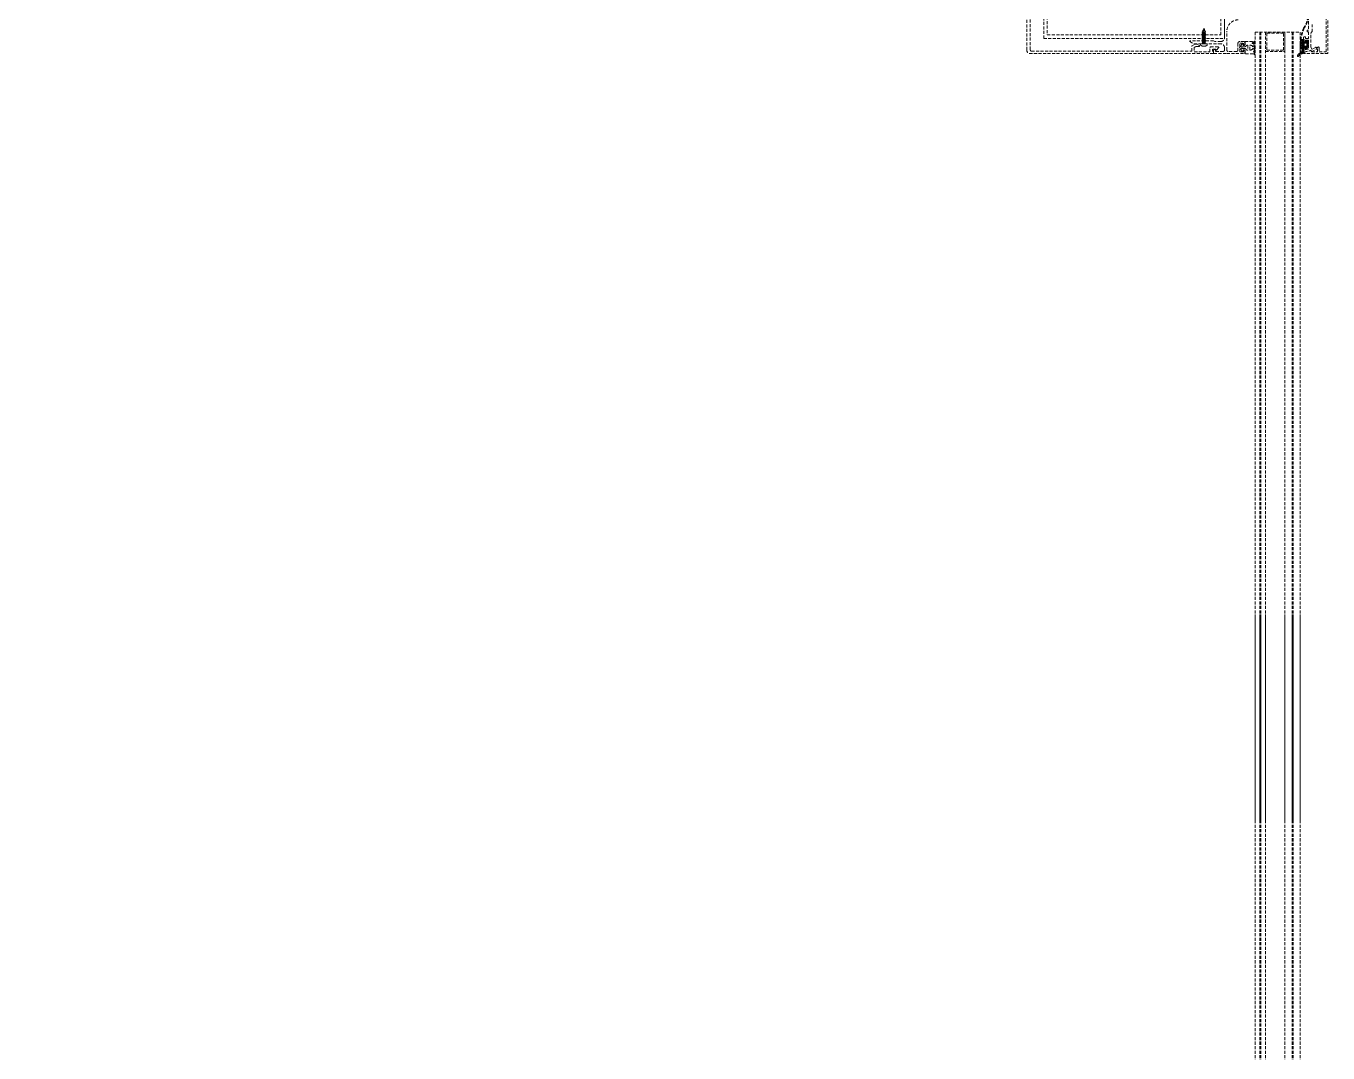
# Model space of a CAD drawing. Extents: x -1457 to 23780, y -2071 to 4205.
# Drawn here: x 16569.5 to 16677.5, y 1916.9 to 2002.1 of the extents above; entities that cross this region are included whole.
import ezdxf

# ---------------------------------------------------------------- set-up
doc = ezdxf.new("R2010")
doc.units = 0
doc.header["$MEASUREMENT"] = 0
doc.linetypes.add('HIDDEN', pattern=[0.375, 0.25, -0.125])
doc.layers.add('M-TEFRIS2-015', color=129, linetype='Continuous', lineweight=9)

msp = doc.modelspace()

# ---------------------------------------------------------------- hatches: boundary and pattern name
at = {"layer": 'M-TEFRIS2-015', "linetype": 'HIDDEN', "lineweight": 0}
h = msp.add_hatch(dxfattribs=at)
h.set_pattern_fill('LINE', color=256, scale=0.666667, angle=585, style=0)
h.set_pattern_definition([(225, (16796.09187, 2057.18232), (-0.058925565, 0.058925565), [])])
edge = h.paths.add_edge_path()
edge.add_arc((16675.52, 1999.38), 0.625, 112.6612, 152.8, ccw=False)
edge.add_arc((16675.2, 2000.1), 0.162, -62.96, -0.1027)
edge.add_line((16675.36, 2000.1), (16675.36, 2000.18))
edge.add_line((16675.36, 2000.18), (16675.36, 2000.19))
edge.add_line((16675.36, 2000.19), (16675.36, 2000.2))
edge.add_line((16675.36, 2000.2), (16675.36, 2000.21))
edge.add_line((16675.36, 2000.21), (16675.36, 2000.21))
edge.add_line((16675.36, 2000.21), (16675.35, 2000.22))
edge.add_line((16675.35, 2000.22), (16675.35, 2000.23))
edge.add_line((16675.35, 2000.23), (16675.34, 2000.23))
edge.add_line((16675.34, 2000.23), (16675.34, 2000.24))
edge.add_line((16675.34, 2000.24), (16675.33, 2000.24))
edge.add_line((16675.33, 2000.24), (16675.31, 2000.24))
edge.add_line((16675.31, 2000.24), (16675.24, 2000.24))
edge.add_line((16675.24, 2000.24), (16675.23, 2000.24))
edge.add_line((16675.23, 2000.24), (16675.23, 2000.24))
edge.add_line((16675.23, 2000.24), (16675.23, 2000.24))
edge.add_line((16675.23, 2000.24), (16675.23, 2000.24))
edge.add_line((16675.23, 2000.24), (16675.22, 2000.25))
edge.add_line((16675.22, 2000.25), (16675.22, 2000.25))
edge.add_line((16675.22, 2000.25), (16675.22, 2000.25))
edge.add_line((16675.22, 2000.25), (16675.22, 2000.25))
edge.add_line((16675.22, 2000.25), (16675.22, 2000.26))
edge.add_line((16675.22, 2000.26), (16675.22, 2000.34))
edge.add_line((16675.22, 2000.34), (16675.22, 2000.34))
edge.add_line((16675.22, 2000.34), (16675.22, 2000.35))
edge.add_line((16675.22, 2000.35), (16675.22, 2000.35))
edge.add_line((16675.22, 2000.35), (16675.22, 2000.35))
edge.add_line((16675.22, 2000.35), (16675.22, 2000.35))
edge.add_line((16675.22, 2000.35), (16675.23, 2000.36))
edge.add_line((16675.23, 2000.36), (16675.23, 2000.36))
edge.add_line((16675.23, 2000.36), (16675.23, 2000.36))
edge.add_line((16675.23, 2000.36), (16675.24, 2000.36))
edge.add_line((16675.24, 2000.36), (16675.31, 2000.36))
edge.add_line((16675.31, 2000.36), (16675.32, 2000.36))
edge.add_line((16675.32, 2000.36), (16675.33, 2000.36))
edge.add_line((16675.33, 2000.36), (16675.34, 2000.37))
edge.add_line((16675.34, 2000.37), (16675.34, 2000.37))
edge.add_line((16675.34, 2000.37), (16675.35, 2000.38))
edge.add_line((16675.35, 2000.38), (16675.35, 2000.38))
edge.add_line((16675.35, 2000.38), (16675.36, 2000.39))
edge.add_line((16675.36, 2000.39), (16675.36, 2000.4))
edge.add_line((16675.36, 2000.4), (16675.36, 2000.41))
edge.add_line((16675.36, 2000.41), (16675.36, 2000.42))
edge.add_line((16675.36, 2000.42), (16675.36, 2000.43))
edge.add_line((16675.36, 2000.43), (16675.36, 2000.43))
edge.add_line((16675.36, 2000.43), (16675.35, 2000.44))
edge.add_line((16675.35, 2000.44), (16675.35, 2000.45))
edge.add_line((16675.35, 2000.45), (16675.34, 2000.45))
edge.add_line((16675.34, 2000.45), (16675.34, 2000.46))
edge.add_line((16675.34, 2000.46), (16675.33, 2000.46))
edge.add_line((16675.33, 2000.46), (16675.31, 2000.46))
edge.add_line((16675.31, 2000.46), (16675.24, 2000.46))
edge.add_line((16675.24, 2000.46), (16675.23, 2000.46))
edge.add_line((16675.23, 2000.46), (16675.23, 2000.46))
edge.add_line((16675.23, 2000.46), (16675.23, 2000.46))
edge.add_line((16675.23, 2000.46), (16675.23, 2000.46))
edge.add_line((16675.23, 2000.46), (16675.22, 2000.47))
edge.add_line((16675.22, 2000.47), (16675.22, 2000.47))
edge.add_line((16675.22, 2000.47), (16675.22, 2000.47))
edge.add_line((16675.22, 2000.47), (16675.22, 2000.47))
edge.add_line((16675.22, 2000.47), (16675.22, 2000.48))
edge.add_line((16675.22, 2000.48), (16675.22, 2000.56))
edge.add_line((16675.22, 2000.56), (16675.22, 2000.56))
edge.add_line((16675.22, 2000.56), (16675.22, 2000.57))
edge.add_line((16675.22, 2000.57), (16675.22, 2000.57))
edge.add_line((16675.22, 2000.57), (16675.22, 2000.57))
edge.add_line((16675.22, 2000.57), (16675.22, 2000.57))
edge.add_line((16675.22, 2000.57), (16675.23, 2000.58))
edge.add_line((16675.23, 2000.58), (16675.23, 2000.58))
edge.add_line((16675.23, 2000.58), (16675.23, 2000.58))
edge.add_line((16675.23, 2000.58), (16675.24, 2000.58))
edge.add_line((16675.24, 2000.58), (16675.31, 2000.58))
edge.add_line((16675.31, 2000.58), (16675.32, 2000.58))
edge.add_line((16675.32, 2000.58), (16675.33, 2000.58))
edge.add_line((16675.33, 2000.58), (16675.34, 2000.59))
edge.add_line((16675.34, 2000.59), (16675.34, 2000.59))
edge.add_line((16675.34, 2000.59), (16675.35, 2000.6))
edge.add_line((16675.35, 2000.6), (16675.35, 2000.6))
edge.add_line((16675.35, 2000.6), (16675.36, 2000.61))
edge.add_line((16675.36, 2000.61), (16675.36, 2000.62))
edge.add_line((16675.36, 2000.62), (16675.36, 2000.63))
edge.add_line((16675.36, 2000.63), (16675.36, 2000.64))
edge.add_line((16675.36, 2000.64), (16675.36, 2000.65))
edge.add_line((16675.36, 2000.65), (16675.36, 2000.65))
edge.add_line((16675.36, 2000.65), (16675.35, 2000.66))
edge.add_line((16675.35, 2000.66), (16675.35, 2000.67))
edge.add_line((16675.35, 2000.67), (16675.34, 2000.67))
edge.add_line((16675.34, 2000.67), (16675.34, 2000.68))
edge.add_line((16675.34, 2000.68), (16675.33, 2000.68))
edge.add_line((16675.33, 2000.68), (16675.31, 2000.68))
edge.add_line((16675.31, 2000.68), (16675.24, 2000.68))
edge.add_line((16675.24, 2000.68), (16675.23, 2000.68))
edge.add_line((16675.23, 2000.68), (16675.23, 2000.68))
edge.add_line((16675.23, 2000.68), (16675.23, 2000.68))
edge.add_line((16675.23, 2000.68), (16675.23, 2000.68))
edge.add_line((16675.23, 2000.68), (16675.22, 2000.69))
edge.add_line((16675.22, 2000.69), (16675.22, 2000.69))
edge.add_line((16675.22, 2000.69), (16675.22, 2000.69))
edge.add_line((16675.22, 2000.69), (16675.22, 2000.69))
edge.add_line((16675.22, 2000.69), (16675.22, 2000.7))
edge.add_line((16675.22, 2000.7), (16675.22, 2000.78))
edge.add_line((16675.22, 2000.78), (16675.22, 2000.78))
edge.add_line((16675.22, 2000.78), (16675.22, 2000.79))
edge.add_line((16675.22, 2000.79), (16675.22, 2000.79))
edge.add_line((16675.22, 2000.79), (16675.22, 2000.79))
edge.add_line((16675.22, 2000.79), (16675.22, 2000.79))
edge.add_line((16675.22, 2000.79), (16675.23, 2000.8))
edge.add_line((16675.23, 2000.8), (16675.23, 2000.8))
edge.add_line((16675.23, 2000.8), (16675.23, 2000.8))
edge.add_line((16675.23, 2000.8), (16675.24, 2000.8))
edge.add_line((16675.24, 2000.8), (16675.31, 2000.8))
edge.add_line((16675.31, 2000.8), (16675.32, 2000.8))
edge.add_line((16675.32, 2000.8), (16675.33, 2000.8))
edge.add_line((16675.33, 2000.8), (16675.34, 2000.81))
edge.add_line((16675.34, 2000.81), (16675.34, 2000.81))
edge.add_line((16675.34, 2000.81), (16675.35, 2000.82))
edge.add_line((16675.35, 2000.82), (16675.35, 2000.82))
edge.add_line((16675.35, 2000.82), (16675.36, 2000.83))
edge.add_line((16675.36, 2000.83), (16675.36, 2000.84))
edge.add_line((16675.36, 2000.84), (16675.36, 2000.85))
edge.add_line((16675.36, 2000.85), (16675.36, 2000.86))
edge.add_line((16675.36, 2000.86), (16675.36, 2000.87))
edge.add_line((16675.36, 2000.87), (16675.36, 2000.87))
edge.add_line((16675.36, 2000.87), (16675.35, 2000.88))
edge.add_line((16675.35, 2000.88), (16675.35, 2000.89))
edge.add_line((16675.35, 2000.89), (16675.34, 2000.89))
edge.add_line((16675.34, 2000.89), (16675.34, 2000.9))
edge.add_line((16675.34, 2000.9), (16675.33, 2000.9))
edge.add_line((16675.33, 2000.9), (16675.31, 2000.9))
edge.add_line((16675.31, 2000.9), (16675.24, 2000.9))
edge.add_line((16675.24, 2000.9), (16675.23, 2000.9))
edge.add_line((16675.23, 2000.9), (16675.23, 2000.9))
edge.add_line((16675.23, 2000.9), (16675.23, 2000.9))
edge.add_line((16675.23, 2000.9), (16675.23, 2000.9))
edge.add_line((16675.23, 2000.9), (16675.22, 2000.91))
edge.add_line((16675.22, 2000.91), (16675.22, 2000.91))
edge.add_line((16675.22, 2000.91), (16675.22, 2000.91))
edge.add_line((16675.22, 2000.91), (16675.22, 2000.91))
edge.add_line((16675.22, 2000.91), (16675.22, 2000.92))
edge.add_line((16675.22, 2000.92), (16675.22, 2001))
edge.add_line((16675.22, 2001), (16675.22, 2001))
edge.add_line((16675.22, 2001), (16675.22, 2001.01))
edge.add_line((16675.22, 2001.01), (16675.22, 2001.01))
edge.add_line((16675.22, 2001.01), (16675.22, 2001.01))
edge.add_line((16675.22, 2001.01), (16675.22, 2001.01))
edge.add_line((16675.22, 2001.01), (16675.23, 2001.02))
edge.add_line((16675.23, 2001.02), (16675.23, 2001.02))
edge.add_line((16675.23, 2001.02), (16675.23, 2001.02))
edge.add_line((16675.23, 2001.02), (16675.24, 2001.02))
edge.add_line((16675.24, 2001.02), (16675.49, 2001.02))
edge.add_arc((16675.49, 2000.99), 0.03, 0, 90, ccw=False)
edge.add_line((16675.52, 2000.99), (16675.52, 2000.81))
edge.add_line((16675.52, 2000.81), (16675.69, 2000.81))
edge.add_line((16675.69, 2000.81), (16675.71, 2000.88))
edge.add_arc((16675.76, 2000.87), 0.05, 57.9606, 165.4015, ccw=False)
edge.add_arc((16675.73, 2000.83), 0.1, 26.3878, 57.9606, ccw=False)
edge.add_arc((16675.23, 2000.58), 0.662, -26.3878, 26.3878, ccw=False)
edge.add_arc((16675.73, 2000.33), 0.1, -57.9606, -26.3878, ccw=False)
edge.add_arc((16675.76, 2000.28), 0.05, -165.4015, -57.9606, ccw=False)
edge.add_line((16675.71, 2000.27), (16675.69, 2000.35))
edge.add_line((16675.69, 2000.35), (16675.52, 2000.35))
edge.add_line((16675.52, 2000.35), (16675.52, 1999.93))
edge.add_arc((16675.47, 1999.93), 0.05, -76.8402, 0, ccw=False)
edge.add_arc((16675.62, 1999.13), 0.763, 100.8798, 141.3382)
edge.add_arc((16675.01, 1999.65), 0.0486, -195.4317, -63.0293, ccw=False)
edge = h.paths.add_edge_path(flags=16)
edge.add_arc((16675.72, 2000.48), 0.03, -90, -10.824, ccw=False)
edge.add_line((16675.72, 2000.45), (16675.55, 2000.45))
edge.add_arc((16675.55, 2000.48), 0.03, -180, -90, ccw=False)
edge.add_line((16675.52, 2000.48), (16675.52, 2000.68))
edge.add_arc((16675.55, 2000.68), 0.03, 90, 180, ccw=False)
edge.add_line((16675.55, 2000.71), (16675.72, 2000.71))
edge.add_arc((16675.72, 2000.68), 0.03, 10.824, 90, ccw=False)
edge.add_arc((16675.19, 2000.58), 0.562, -10.824, 10.824, ccw=False)

# ---------------------------------------------------------------- linework, layer by layer
for p, q in [((16667.06, 2001.62), (16667.35, 2001.67)), ((16667.35, 2001.66), (16667.06, 2001.61)), ((16667.09, 2001.64), (16667.06, 2001.62)), ((16667.06, 2001.62), (16667.06, 2001.61)), ((16667.06, 2001.61), (16667.09, 2001.59)), ((16667.35, 2001.57), (16667.06, 2001.52)), ((16667.06, 2001.52), (16667.35, 2001.57)), ((16667.09, 2001.54), (16667.06, 2001.52)), ((16667.06, 2001.52), (16667.06, 2001.52)), ((16667.06, 2001.52), (16667.09, 2001.5)), ((16667.06, 2001.43), (16667.35, 2001.48)), ((16667.35, 2001.47), (16667.06, 2001.42)), ((16667.09, 2001.45), (16667.06, 2001.43)), ((16667.06, 2001.42), (16667.06, 2001.43)), ((16667.06, 2001.42), (16667.09, 2001.4)), ((16667.06, 2001.33), (16667.35, 2001.38)), ((16667.35, 2001.37), (16667.06, 2001.32)), ((16667.09, 2001.35), (16667.06, 2001.33)), ((16667.06, 2001.32), (16667.06, 2001.33)), ((16667.06, 2001.32), (16667.09, 2001.3)), ((16667.35, 2001.28), (16667.06, 2001.23)), ((16667.06, 2001.24), (16667.35, 2001.28)), ((16667.09, 2001.26), (16667.06, 2001.24)), ((16667.06, 2001.24), (16667.06, 2001.23)), ((16667.06, 2001.23), (16667.09, 2001.21)), ((16667.06, 2001.14), (16667.35, 2001.19)), ((16667.35, 2001.18), (16667.06, 2001.13)), ((16667.09, 2001.16), (16667.06, 2001.14)), ((16667.06, 2001.13), (16667.06, 2001.14)), ((16667.06, 2001.13), (16667.09, 2001.11)), ((16667.06, 2001.04), (16667.35, 2001.09)), ((16667.35, 2001.08), (16667.06, 2001.03)), ((16667.09, 2001.06), (16667.06, 2001.04)), ((16667.06, 2001.04), (16667.06, 2001.03)), ((16667.06, 2001.03), (16667.09, 2001.01)), ((16667.06, 2000.95), (16667.35, 2000.99)), ((16667.35, 2000.99), (16667.06, 2000.94)), ((16667.09, 2000.97), (16667.06, 2000.95)), ((16667.06, 2000.95), (16667.06, 2000.94)), ((16667.06, 2000.94), (16667.09, 2000.92)), ((16667.12, 2001.74), (16667.09, 2001.72)), ((16667.09, 2001.72), (16667.18, 2001.74)), ((16667.16, 2001.73), (16667.09, 2001.71)), ((16667.09, 2001.72), (16667.09, 2001.71)), ((16667.09, 2001.71), (16667.11, 2001.7)), ((16667.11, 2001.7), (16667.09, 2001.66)), ((16667.32, 2001.69), (16667.09, 2001.64)), ((16667.09, 2001.66), (16667.09, 2001.64)), ((16667.32, 2001.59), (16667.09, 2001.54)), ((16667.09, 2001.59), (16667.09, 2001.54)), ((16667.09, 2001.5), (16667.32, 2001.55)), ((16667.32, 2001.5), (16667.09, 2001.45)), ((16667.09, 2001.5), (16667.09, 2001.45)), ((16667.09, 2001.4), (16667.32, 2001.45)), ((16667.09, 2001.35), (16667.09, 2001.4)), ((16667.32, 2001.4), (16667.09, 2001.35)), ((16667.09, 2001.3), (16667.32, 2001.35)), ((16667.32, 2001.3), (16667.09, 2001.26)), ((16667.09, 2001.3), (16667.09, 2001.26)), ((16667.09, 2001.21), (16667.32, 2001.26)), ((16667.09, 2001.21), (16667.09, 2001.16)), ((16667.32, 2001.21), (16667.09, 2001.16)), ((16667.09, 2001.11), (16667.32, 2001.16)), ((16667.09, 2000.92), (16667.09, 2001.11)), ((16667.32, 2001.11), (16667.09, 2001.06)), ((16667.09, 2001.01), (16667.32, 2001.06)), ((16667.32, 2001.01), (16667.09, 2000.97)), ((16667.09, 2001.01), (16667.09, 2000.97)), ((16667.09, 2000.92), (16667.32, 2000.97)), ((16667.32, 2000.92), (16667.09, 2000.87)), ((16667.09, 2000.92), (16667.09, 2000.87)), ((16667.11, 2001.7), (16667.27, 2001.79)), ((16667.2, 2001.92), (16667.12, 2001.74)), ((16667.27, 2001.79), (16667.12, 2001.74)), ((16667.18, 2001.74), (16667.16, 2001.73)), ((16667.21, 2001.92), (16667.2, 2001.92)), ((16667.22, 2001.92), (16667.21, 2001.92)), ((16667.31, 2001.69), (16667.22, 2001.92)), ((16667.32, 2001.69), (16667.31, 2001.69)), ((16667.35, 2001.67), (16667.32, 2001.69)), ((16667.32, 2001.64), (16667.35, 2001.66)), ((16667.32, 2001.59), (16667.32, 2001.64)), ((16667.35, 2001.57), (16667.32, 2001.59)), ((16667.32, 2001.55), (16667.35, 2001.57)), ((16667.32, 2001.55), (16667.35, 2001.57)), ((16667.32, 2001.5), (16667.32, 2001.55)), ((16667.35, 2001.48), (16667.32, 2001.5)), ((16667.32, 2001.45), (16667.35, 2001.47)), ((16667.32, 2001.45), (16667.35, 2001.47)), ((16667.32, 2001.4), (16667.32, 2001.45)), ((16667.35, 2001.38), (16667.32, 2001.4)), ((16667.32, 2001.35), (16667.35, 2001.37)), ((16667.32, 2001.35), (16667.35, 2001.37)), ((16667.32, 2001.35), (16667.32, 2001.3)), ((16667.35, 2001.28), (16667.32, 2001.3)), ((16667.32, 2001.26), (16667.35, 2001.28)), ((16667.32, 2001.26), (16667.35, 2001.28)), ((16667.32, 2001.21), (16667.32, 2001.26)), ((16667.35, 2001.19), (16667.32, 2001.21)), ((16667.32, 2001.16), (16667.35, 2001.18)), ((16667.32, 2001.16), (16667.35, 2001.18)), ((16667.32, 2001.11), (16667.32, 2001.16)), ((16667.32, 2001.11), (16667.32, 2001.16)), ((16667.35, 2001.09), (16667.32, 2001.11)), ((16667.32, 2001.06), (16667.35, 2001.08)), ((16667.32, 2001.06), (16667.35, 2001.08)), ((16667.32, 2001.06), (16667.32, 2000.87)), ((16667.32, 2001.01), (16667.32, 2001.06)), ((16667.32, 2001.01), (16667.32, 2001.06)), ((16667.35, 2000.99), (16667.32, 2001.01)), ((16667.32, 2000.97), (16667.35, 2000.99)), ((16667.32, 2000.97), (16667.35, 2000.99)), ((16667.32, 2000.92), (16667.32, 2000.97)), ((16667.32, 2000.92), (16667.32, 2000.97)), ((16667.35, 2000.9), (16667.32, 2000.92)), ((16667.35, 2001.66), (16667.35, 2001.67)), ((16667.35, 2001.57), (16667.35, 2001.57)), ((16667.35, 2001.47), (16667.35, 2001.48)), ((16667.35, 2001.37), (16667.35, 2001.38)), ((16667.35, 2001.28), (16667.35, 2001.28)), ((16667.35, 2001.18), (16667.35, 2001.19)), ((16667.35, 2001.08), (16667.35, 2001.09)), ((16667.35, 2000.99), (16667.35, 2000.99)), ((16671.45, 2001.63), (16675.2, 2001.63)), ((16671.45, 2001.63), (16671.45, 1936.11)), ((16671.85, 2001.63), (16671.85, 1936.11)), ((16671.92, 2001.63), (16671.92, 1936.11)), ((16672.32, 2001.63), (16672.32, 1936.11)), ((16673.92, 2001.63), (16673.92, 1936.11)), ((16674.52, 2001.63), (16674.52, 1936.11)), ((16674.6, 2001.63), (16674.6, 1936.11)), ((16675.2, 2001.63), (16675.2, 1936.11)), ((16666.93, 2000.54), (16666.93, 2000.65)), ((16667.48, 2000.65), (16666.93, 2000.65)), ((16667.06, 2000.85), (16667.35, 2000.9)), ((16667.35, 2000.89), (16667.06, 2000.84)), ((16667.09, 2000.87), (16667.06, 2000.85)), ((16667.06, 2000.85), (16667.06, 2000.84)), ((16667.06, 2000.84), (16667.09, 2000.82)), ((16667.06, 2000.75), (16667.35, 2000.8)), ((16667.35, 2000.79), (16667.06, 2000.75)), ((16667.09, 2000.77), (16667.06, 2000.75)), ((16667.06, 2000.75), (16667.06, 2000.75)), ((16667.06, 2000.75), (16667.09, 2000.73)), ((16667.06, 2000.66), (16667.35, 2000.7)), ((16667.35, 2000.7), (16667.06, 2000.65)), ((16667.09, 2000.68), (16667.06, 2000.66)), ((16667.06, 2000.66), (16667.06, 2000.65)), ((16667.09, 2000.82), (16667.32, 2000.87)), ((16667.09, 2000.82), (16667.09, 2000.77)), ((16667.32, 2000.82), (16667.09, 2000.77)), ((16667.09, 2000.73), (16667.32, 2000.77)), ((16667.09, 2000.73), (16667.09, 2000.68)), ((16667.32, 2000.72), (16667.09, 2000.68)), ((16667.19, 2000.65), (16667.32, 2000.68)), ((16667.32, 2000.87), (16667.35, 2000.89)), ((16667.32, 2000.87), (16667.35, 2000.89)), ((16667.32, 2000.82), (16667.32, 2000.87)), ((16667.35, 2000.8), (16667.32, 2000.82)), ((16667.32, 2000.77), (16667.35, 2000.79)), ((16667.32, 2000.77), (16667.35, 2000.79)), ((16667.32, 2000.77), (16667.32, 2000.72)), ((16667.35, 2000.7), (16667.32, 2000.72)), ((16667.32, 2000.68), (16667.35, 2000.7)), ((16667.32, 2000.68), (16667.35, 2000.7)), ((16667.32, 2000.68), (16667.32, 2000.65)), ((16667.35, 2000.89), (16667.35, 2000.9)), ((16667.35, 2000.79), (16667.35, 2000.8)), ((16667.35, 2000.7), (16667.35, 2000.7)), ((16667.48, 2000.54), (16667.48, 2000.65)), ((16671.45, 1784.47), (16671.45, 1953.3)), ((16671.85, 1784.47), (16671.85, 1953.3)), ((16671.92, 1784.47), (16671.92, 1953.3)), ((16672.32, 1784.47), (16672.32, 1953.3)), ((16673.92, 1784.47), (16673.92, 1953.3)), ((16674.52, 1784.47), (16674.52, 1953.3)), ((16674.6, 1784.47), (16674.6, 1953.3)), ((16675.2, 1784.47), (16675.2, 1953.3))]:
    msp.add_line(p, q, dxfattribs=at)
for points in [[(13074.5, 1250.48, -0.146575), (16650.5, 2301.36, -0.146575)], [(13074.5, 1209.1, -0.147553), (16652.5, 2266.71)], [(13055.87, 1124.03, -0.149972), (16650.5, 2206.09)], [(13124.69, 1100.45), (13117.7, 1111.05, -0.146397), (16605.5, 2161.14), (16605.5, 2148.44, 0.146396), (13124.69, 1100.45, 3.321415)], [(16671.49, 2158.03, 0.152192), (13054.42, 1065.28, 0.152192)], [(16652.8, 2006.05), (16652.8, 2000.15), (16652.8, 2000.15, 0.414214), (16652.9, 2000.05), (16666.21, 2000.05), (16666.21, 2000.46, -0.267949), (16666.22, 2000.48), (16666.47, 2000.63, -0.131652), (16666.49, 2000.63), (16666.62, 2000.63, -0.131652), (16666.63, 2000.63), (16666.81, 2000.52, -0.267949), (16666.83, 2000.5), (16666.83, 2000.46, -0.414214), (16666.8, 2000.43), (16666.53, 2000.43), (16666.41, 2000.36), (16666.41, 2000), (16667.71, 2000), (16667.71, 2000.35, -0.414214), (16667.76, 2000.4), (16668.39, 2000.4, -0.650971), (16668.42, 2000.32), (16668.27, 2000.15, -0.508142), (16668.22, 2000.15), (16668.19, 2000.22), (16667.91, 2000.22), (16667.91, 2000.05, -0.432363), (16668, 1999.95), (16668, 1999.88, -0.477393), (16667.98, 1999.85), (16652.8, 1999.85, -0.414214), (16652.5, 2000.15), (16652.5, 2000.15), (16652.5, 2006.05, -0.414214)], [(16675.2, 1999.85), (16675.25, 1999.85), (16675.25, 2000.65, -0.10228), (16675.52, 2001.94, 0.152313), (16675.88, 2003.1, 0.152313), (16675.52, 2004.26, -0.159108), (16675.25, 2004.94), (16675.25, 2006.12), (16675.2, 2006.12), (16675.2, 2004.94, 0.158967), (16675.48, 2004.23, -0.152054), (16675.83, 2003.1, -0.152944), (16675.48, 2001.97, 0.10266), (16675.2, 2000.65), (16675.2, 1999.85)], [(16675.88, 2004.4), (16675.88, 2001.8), (16675.81, 2001.8, 0.414214), (16675.78, 2001.77), (16675.78, 2001.68, 0.414214), (16675.81, 2001.65), (16675.88, 2001.65), (16675.88, 2001.1), (16675.63, 2001.1), (16675.63, 2001.22, 0.414214), (16675.6, 2001.25), (16675.53, 2001.25, 0.414214), (16675.48, 2001.2), (16675.48, 2000.85, 0.414214), (16675.53, 2000.8), (16675.6, 2000.8, 0.414214), (16675.63, 2000.83), (16675.63, 2000.95), (16675.88, 2000.95), (16675.88, 2000.22), (16675.63, 2000.15), (16675.63, 2000.27, 0.414214), (16675.6, 2000.3), (16675.53, 2000.3, 0.414214), (16675.48, 2000.25), (16675.48, 2000.05, 0.493145), (16675.57, 1999.98), (16676.07, 2000.12), (16676.12, 2000.02, 0.414214), (16676.16, 2000.01), (16676.54, 2000.23, 1), (16676.46, 2000.36), (16676.18, 2000.2), (16676.08, 2000.39), (16676.08, 2001.55), (16676.17, 2001.64, 0.198912), (16676.18, 2001.66), (16676.18, 2002.27)], [(16668.91, 2003.1), (16668.91, 2001.15, -0.414214), (16668.61, 2000.85), (16668.11, 2000.85), (16668, 2000.9), (16666.07, 2000.9, 0.767327), (16666.05, 2000.84), (16666.39, 2000.65), (16667.18, 2000.65), (16667.21, 2000.68), (16667.24, 2000.65), (16668.61, 2000.65, -0.414214), (16668.91, 2000.35), (16668.91, 2000.13, -0.414214), (16668.81, 2000.03), (16668.16, 2000.03), (16668.16, 2000.17, 0.414214), (16668.13, 2000.2), (16668.11, 2000.2, 0.414214), (16668.01, 2000.1), (16668.01, 1999.88, 0.414214), (16668.04, 1999.85), (16669.11, 1999.85), (16670.58, 1999.85, 0.414214), (16670.61, 1999.88), (16670.61, 2000.05, 0.414214), (16670.51, 2000.15), (16670.49, 2000.15), (16670.49, 2000), (16670.19, 2000), (16670.19, 2000.32), (16670.16, 2000.35), (16670.19, 2000.38), (16670.19, 2000.7), (16670.49, 2000.7), (16670.49, 2000.55), (16670.51, 2000.55, 0.414214), (16670.61, 2000.65), (16670.61, 2000.75, 0.414214), (16670.51, 2000.85), (16670.19, 2000.85, 0.414214), (16670.03, 2000.69), (16670.03, 2000.13, -0.414214), (16669.93, 2000.03), (16669.21, 2000.03, -0.414214), (16669.11, 2000.13), (16669.11, 2001.7, -0.414214), (16670.06, 2002.65)]]:
    msp.add_lwpolyline(points, format="xyb", dxfattribs=at)
for points in [[(16677.35, 2006.2), (16676.78, 2006.2), (16676.78, 2005.87, -1), (16676.63, 2005.87), (16676.63, 2006.2), (16676.15, 2006.2), (16676.1, 2006.11, -0.339454), (16676.07, 2006.1), (16675.54, 2006.24, -0.876976), (16675.55, 2006.35), (16677.5, 2006.35), (16677.5, 1999.85), (16675.55, 1999.85, -0.876976), (16675.54, 1999.96), (16676.07, 2000.1, -0.339454), (16676.1, 2000.08), (16676.15, 2000), (16676.63, 2000), (16676.63, 2000.32, -1), (16676.78, 2000.32), (16676.78, 2000), (16677.35, 2000)], [(16674.96, 1999.66, -0.176952), (16675.28, 1999.95, 0.281357), (16675.36, 2000.1), (16675.36, 2000.18), (16675.36, 2000.19), (16675.36, 2000.2), (16675.36, 2000.21), (16675.36, 2000.21), (16675.35, 2000.22), (16675.35, 2000.23), (16675.34, 2000.23), (16675.34, 2000.24), (16675.33, 2000.24), (16675.31, 2000.24), (16675.24, 2000.24), (16675.23, 2000.24), (16675.23, 2000.24), (16675.23, 2000.24), (16675.23, 2000.24), (16675.22, 2000.25), (16675.22, 2000.25), (16675.22, 2000.25), (16675.22, 2000.25), (16675.22, 2000.26), (16675.22, 2000.34), (16675.22, 2000.34), (16675.22, 2000.35), (16675.22, 2000.35), (16675.22, 2000.35), (16675.22, 2000.35), (16675.23, 2000.36), (16675.23, 2000.36), (16675.23, 2000.36), (16675.24, 2000.36), (16675.31, 2000.36), (16675.32, 2000.36), (16675.33, 2000.36), (16675.34, 2000.37), (16675.34, 2000.37), (16675.35, 2000.38), (16675.35, 2000.38), (16675.36, 2000.39), (16675.36, 2000.4), (16675.36, 2000.41), (16675.36, 2000.42), (16675.36, 2000.43), (16675.36, 2000.43), (16675.35, 2000.44), (16675.35, 2000.45), (16675.34, 2000.45), (16675.34, 2000.46), (16675.33, 2000.46), (16675.31, 2000.46), (16675.24, 2000.46), (16675.23, 2000.46), (16675.23, 2000.46), (16675.23, 2000.46), (16675.23, 2000.46), (16675.22, 2000.47), (16675.22, 2000.47), (16675.22, 2000.47), (16675.22, 2000.47), (16675.22, 2000.48), (16675.22, 2000.56), (16675.22, 2000.56), (16675.22, 2000.57), (16675.22, 2000.57), (16675.22, 2000.57), (16675.22, 2000.57), (16675.23, 2000.58), (16675.23, 2000.58), (16675.23, 2000.58), (16675.24, 2000.58), (16675.31, 2000.58), (16675.32, 2000.58), (16675.33, 2000.58), (16675.34, 2000.59), (16675.34, 2000.59), (16675.35, 2000.6), (16675.35, 2000.6), (16675.36, 2000.61), (16675.36, 2000.62), (16675.36, 2000.63), (16675.36, 2000.64), (16675.36, 2000.65), (16675.36, 2000.65), (16675.35, 2000.66), (16675.35, 2000.67), (16675.34, 2000.67), (16675.34, 2000.68), (16675.33, 2000.68), (16675.31, 2000.68), (16675.24, 2000.68), (16675.23, 2000.68), (16675.23, 2000.68), (16675.23, 2000.68), (16675.23, 2000.68), (16675.22, 2000.69), (16675.22, 2000.69), (16675.22, 2000.69), (16675.22, 2000.69), (16675.22, 2000.7), (16675.22, 2000.78), (16675.22, 2000.78), (16675.22, 2000.79), (16675.22, 2000.79), (16675.22, 2000.79), (16675.22, 2000.79), (16675.23, 2000.8), (16675.23, 2000.8), (16675.23, 2000.8), (16675.24, 2000.8), (16675.31, 2000.8), (16675.32, 2000.8), (16675.33, 2000.8), (16675.34, 2000.81), (16675.34, 2000.81), (16675.35, 2000.82), (16675.35, 2000.82), (16675.36, 2000.83), (16675.36, 2000.84), (16675.36, 2000.85), (16675.36, 2000.86), (16675.36, 2000.87), (16675.36, 2000.87), (16675.35, 2000.88), (16675.35, 2000.89), (16675.34, 2000.89), (16675.34, 2000.9), (16675.33, 2000.9), (16675.31, 2000.9), (16675.24, 2000.9), (16675.23, 2000.9), (16675.23, 2000.9), (16675.23, 2000.9), (16675.23, 2000.9), (16675.22, 2000.91), (16675.22, 2000.91), (16675.22, 2000.91), (16675.22, 2000.91), (16675.22, 2000.92), (16675.22, 2001), (16675.22, 2001), (16675.22, 2001.01), (16675.22, 2001.01), (16675.22, 2001.01), (16675.22, 2001.01), (16675.23, 2001.02), (16675.23, 2001.02), (16675.23, 2001.02), (16675.24, 2001.02), (16675.49, 2001.02, -0.414214), (16675.52, 2000.99), (16675.52, 2000.81), (16675.69, 2000.81), (16675.71, 2000.88, -0.506456), (16675.78, 2000.91, -0.13864), (16675.82, 2000.87, -0.234436), (16675.82, 2000.28, -0.13864), (16675.78, 2000.24, -0.506456), (16675.71, 2000.27), (16675.69, 2000.35), (16675.52, 2000.35), (16675.52, 1999.93, -0.348434), (16675.48, 1999.88, 0.17839), (16675.03, 1999.61, -0.651907)], [(16670.62, 2000.06, 0.414214), (16670.52, 2000.16), (16670.46, 2000.16), (16670.46, 2000.04), (16670.36, 2000.04, -0.333333), (16670.36, 2000.64), (16670.46, 2000.64), (16670.46, 2000.52), (16670.52, 2000.52, 0.414214), (16670.62, 2000.62), (16670.62, 2000.84), (16671.27, 2000.84), (16671.27, 2000.8, -0.307685), (16671.23, 2000.74, 1.128702), (16671.26, 2000.68, 0.201212), (16671.37, 2000.84, -0.978531), (16671.47, 2000.84, -0.1613), (16671.35, 2000.64, 0.307572), (16671.35, 2000.61), (16671.46, 2000.42, -0.8391), (16671.44, 2000.4), (16671.35, 2000.48, 0.8391), (16671.32, 2000.46), (16671.46, 2000.2, -0.8391), (16671.44, 2000.18), (16671.35, 2000.26, 0.8391), (16671.32, 2000.24), (16671.46, 1999.98, -0.8391), (16671.44, 1999.96), (16671.35, 2000.04, 0.8391), (16671.32, 2000.02), (16671.46, 1999.76, -0.8391), (16671.44, 1999.74), (16671.35, 1999.82, 0.176327), (16671.29, 1999.84), (16670.62, 1999.84)], [(16670.62, 2000.26), (16670.39, 2000.26, -0.375047), (16670.36, 2000.29, -0.067879), (16670.36, 2000.39, -0.375047), (16670.39, 2000.42), (16670.62, 2000.42, 0.298217), (16670.71, 2000.48, -0.298217), (16670.8, 2000.54), (16670.83, 2000.54, -0.414214), (16670.86, 2000.51), (16670.86, 2000.17, -0.414214), (16670.83, 2000.14), (16670.8, 2000.14, -0.298217), (16670.71, 2000.2, 0.298217)], [(16671.04, 2000.54), (16671.07, 2000.54, -1), (16671.07, 2000.14), (16671.04, 2000.14, -0.414214), (16671.01, 2000.17), (16671.01, 2000.51, -0.414214)], [(16675.75, 2000.47, -0.359904), (16675.72, 2000.45), (16675.55, 2000.45, -0.414214), (16675.52, 2000.48), (16675.52, 2000.68, -0.414214), (16675.55, 2000.71), (16675.72, 2000.71, -0.359904), (16675.75, 2000.68, -0.094739)], [(16675.75, 2000.47, -0.359904), (16675.72, 2000.45), (16675.55, 2000.45, -0.414214), (16675.52, 2000.48), (16675.52, 2000.68, -0.414214), (16675.55, 2000.71), (16675.72, 2000.71, -0.359904), (16675.75, 2000.68, -0.094739)]]:
    msp.add_lwpolyline(points, format="xyb", close=True, dxfattribs=at)
for points in [[(16653.91, 2005.1), (16653.91, 2001.1), (16668.91, 2001.1), (16668.91, 2005.1)], [(16654.21, 2004.8), (16654.21, 2001.4), (16668.61, 2001.4), (16668.61, 2004.8)], [(16673.92, 2001.63), (16672.32, 2001.63), (16672.32, 2000.03), (16673.92, 2000.03)], [(16673.82, 2001.53), (16672.42, 2001.53), (16672.42, 2000.13), (16673.82, 2000.13)]]:
    msp.add_lwpolyline(points, close=True, dxfattribs=at)
for points in [[(16667.09, 2001.59), (16667.32, 2001.64)], [(16667.17, 2000.45), (16667.2, 2000.47), (16667.21, 2000.47), (16667.24, 2000.45)]]:
    msp.add_lwpolyline(points, dxfattribs=at)
for centre, radius, start, end in [((16616.87, -4193.95), 6467.02, 89.702043, 123.213414), ((16667.23, 2000.97), 0.521, 234.7573, 262.4905), ((16667.18, 2000.97), 0.521, 277.5095, 305.2427)]:
    msp.add_arc(centre, radius, start, end, dxfattribs=at)

doc.saveas('drawing.dxf')
